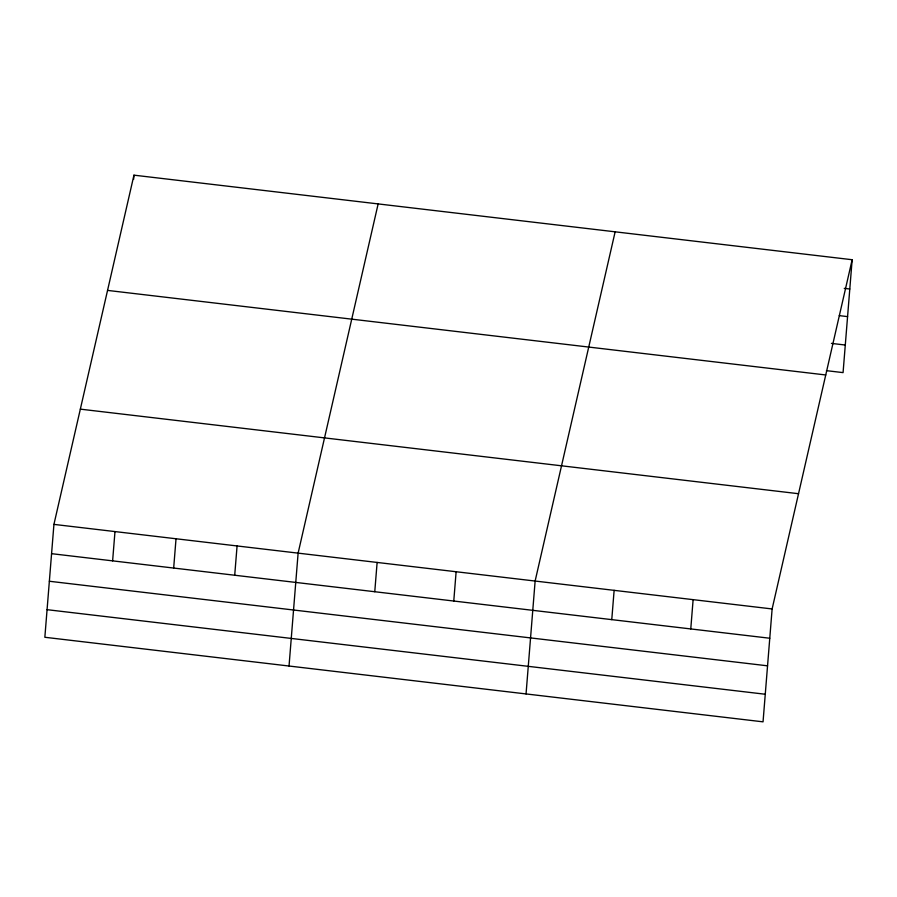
<?xml version="1.0" encoding="UTF-8"?>
<svg xmlns="http://www.w3.org/2000/svg" width="897" height="897" viewBox="0 0 897 897"><rect width="100%" height="100%" fill="white"/><g stroke="black" fill="none" stroke-linecap="round" stroke-linejoin="round"><path stroke-width="1.35" d="M53.932 524.386L44.85 637.274L763.044 721.838L772.126 608.951L852.15 259.726L133.956 175.162L53.932 524.386L772.126 608.951M133.619 179.344L133.956 175.162M112.618 560.86L114.984 531.573M173.67 568.048L176.025 538.761M234.711 575.235L237.077 545.948M289.036 666.023L298.118 553.135L378.142 203.911M374.767 591.728L377.121 562.441M453.77 601.024L456.125 571.737M526.046 693.93L535.128 581.043L615.14 231.818M611.765 619.636L614.131 590.338M690.768 628.932L693.123 599.644M852.15 259.726L843.068 372.614L826.44 370.663M844.245 288.363L849.795 289.013M839.256 315.632L847.575 316.607M831.429 343.394L845.288 345.031M107.55 290.404L825.745 374.968M80.338 409.144L798.532 493.709M51.578 553.673L769.772 638.238M49.357 581.256L767.552 665.821M47.07 609.68L765.264 694.244"/></g></svg>
